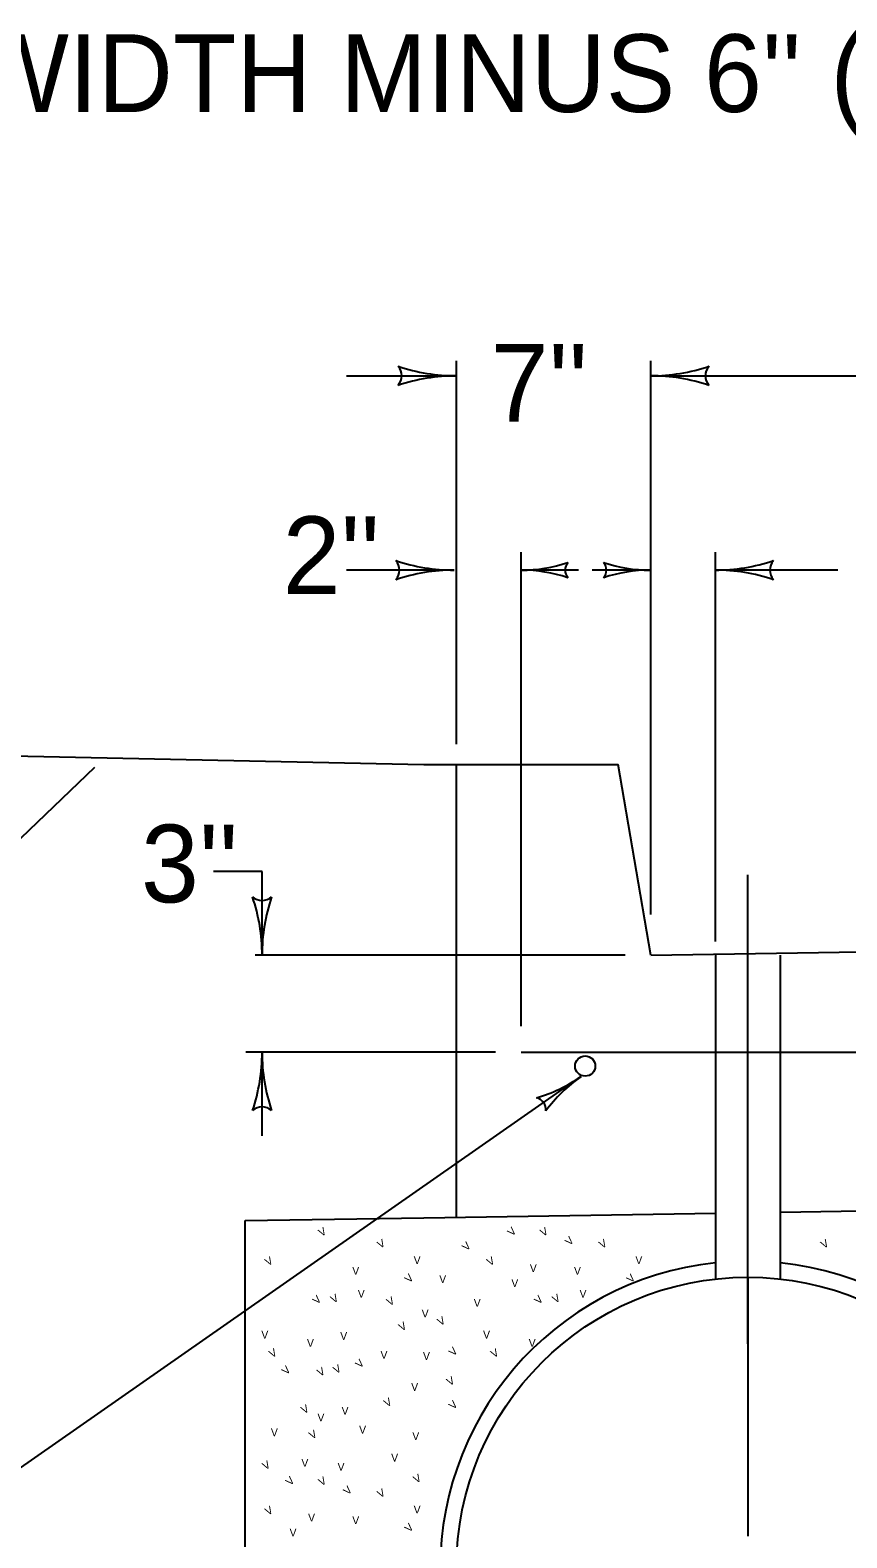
# Model space of a CAD drawing. Extents: x 1007 to 1035.5, y 1000.5 to 1021.5.
# Drawn here: x 1022.181 to 1024.283, y 1003.509 to 1007.389 of the extents above; entities that cross this region are included whole.
import ezdxf

# ---------------------------------------------------------------- set-up
doc = ezdxf.new("R2010")
doc.units = 0
for name, color, linetype in [('Level 1', 7, 'Continuous'), ('Level 2', 7, 'Continuous'), ('Level 5', 7, 'Continuous')]:
    doc.layers.add(name, color=color, linetype=linetype)

msp = doc.modelspace()

# ---------------------------------------------------------------- linework, layer by layer
at = {"layer": 'Level 1'}
for p, q in [((1023.2782, 1005.5511), (1023.2782, 1006.5378)), ((1023.7782, 1005.1133), (1023.7782, 1006.5378)), ((1022.9952, 1006.4993), (1023.2782, 1006.4993)), ((1023.4448, 1005.4987), (1023.4448, 1006.0451)), ((1023.9448, 1005.0436), (1023.9448, 1006.0451)), ((1023.2723, 1005.9993), (1022.9952, 1005.9993)), ((1023.5922, 1005.9993), (1023.4453, 1005.9993)), ((1023.777, 1005.9993), (1023.6278, 1005.9993)), ((1024.2598, 1005.9993), (1023.9476, 1005.9993)), ((1020.1962, 1005.5618), (1023.1948, 1005.4993)), ((1022.3467, 1005.4914), (1021.9858, 1005.1453)), ((1023.1948, 1005.4993), (1023.6948, 1005.4993)), ((1023.2782, 1004.3326), (1023.2782, 1005.4993)), ((1023.4448, 1004.8258), (1023.4448, 1005.4987)), ((1023.7782, 1005.0085), (1023.6948, 1005.4993)), ((1024.0282, 1004.0085), (1024.0282, 1005.2152)), ((1023.7782, 1005.0085), (1027.0179, 1005.0593)), ((1023.9448, 1005.0085), (1023.9448, 1004.1752)), ((1024.1115, 1005.0085), (1024.1115, 1004.1752)), ((1023.4448, 1004.7585), (1025.4448, 1004.7585)), ((1022.0348, 1003.6043), (1023.5988, 1004.696)), ((1024.1128, 1004.347), (1025.7782, 1004.3731)), ((1022.7346, 1004.3253), (1023.1948, 1004.3326)), ((1022.7346, 1002.1382), (1022.7346, 1004.3253)), ((1023.1948, 1004.3326), (1023.9461, 1004.3443)), ((1024.0282, 1004.1798), (1024.0282, 1003.5131))]:
    msp.add_line(p, q, dxfattribs=at)
for centre, radius in [((1023.6096, 1004.723), 0.026), ((1024.0282, 1003.4298), 0.75)]:
    msp.add_circle(centre, radius, dxfattribs=at)
for centre, radius, start, end in [((1023.3751, 1005.0166), 0.3909, 286.2606, 304.9074), ((1023.8226, 1004.3754), 0.3909, 124.9135, 143.5823), ((1023.8226, 1004.3754), 0.3909, 124.9013, 124.9135), ((1023.4769, 1004.611), 0.0313, 353.6881, 75.8048), ((1024.0282, 1003.4298), 0.7917, 96.0431, 83.9575)]:
    msp.add_arc(centre, radius, start, end, dxfattribs=at)
at = {"layer": 'Level 5'}
for p, q in [((1023.7782, 1006.4993), (1024.3883, 1006.4993)), ((1022.7782, 1005.2237), (1022.6532, 1005.2237)), ((1022.7782, 1005.0085), (1022.7782, 1005.2237)), ((1023.7123, 1005.0085), (1022.76, 1005.0085)), ((1023.3788, 1004.7585), (1022.7368, 1004.7585)), ((1022.7782, 1004.5433), (1022.7782, 1004.7585))]:
    msp.add_line(p, q, dxfattribs=at)
for centre, radius, start, end in [((1023.0999, 1006.4993), 0.0375, 318.7746, 40.8913), ((1023.2782, 1006.0305), 0.4687, 90, 108.6688), ((1023.2782, 1006.968), 0.4687, 251.3472, 269.9939), ((1023.2782, 1006.0305), 0.4687, 89.9878, 90), ((1023.7782, 1006.968), 0.4688, 269.9878, 270), ((1023.7782, 1006.968), 0.4688, 270, 288.6688), ((1023.7782, 1006.0305), 0.4688, 71.3472, 89.9939), ((1023.9564, 1006.4992), 0.0375, 138.7746, 220.8913), ((1023.0941, 1005.9993), 0.0375, 318.7746, 40.8913), ((1023.2723, 1005.5305), 0.4687, 90, 108.6688), ((1023.2723, 1006.468), 0.4687, 251.3472, 269.9939), ((1023.2723, 1005.5305), 0.4687, 89.9878, 90), ((1023.4453, 1006.3742), 0.375, 270, 288.6688), ((1023.4453, 1006.3742), 0.375, 269.9878, 270), ((1023.4453, 1005.6243), 0.375, 71.3472, 89.9939), ((1023.5879, 1005.9992), 0.03, 138.7746, 220.8913), ((1023.6344, 1005.9993), 0.03, 318.7746, 40.8913), ((1023.777, 1005.6243), 0.375, 90, 108.6688), ((1023.777, 1006.3742), 0.375, 251.3472, 269.9939), ((1023.777, 1005.6243), 0.375, 89.9878, 90), ((1023.944, 1006.468), 0.4688, 269.9878, 270), ((1023.944, 1006.468), 0.4688, 270, 288.6688), ((1023.944, 1005.5305), 0.4688, 71.3472, 89.9939), ((1024.1222, 1005.9992), 0.0375, 138.7746, 220.8913), ((1022.7782, 1005.1867), 0.0375, 228.7746, 310.8913), ((1022.3094, 1005.0085), 0.4688, 0, 18.6688), ((1023.2469, 1005.0085), 0.4688, 161.3472, 179.9939), ((1022.3094, 1005.0085), 0.4688, 359.9878, 0), ((1022.3094, 1004.7585), 0.4688, 341.3472, 359.9939), ((1023.2469, 1004.7585), 0.4688, 179.9878, 180), ((1023.2469, 1004.7585), 0.4688, 180, 198.6688), ((1022.7781, 1004.5803), 0.0375, 48.7746, 130.8913)]:
    msp.add_arc(centre, radius, start, end, dxfattribs=at)

# ---------------------------------------------------------------- texts
at = {"layer": 'Level 1'}
for s, p in [("WIDTH MINUS 6'' (4'-6'' MAX. LENGTH)", (1022.0287, 1007.1781)), ("7''", (1023.3663, 1006.3813)), ("2''", (1022.8311, 1005.9375)), ("3''", (1022.4667, 1005.1443))]:
    msp.add_text(s, height=0.2, dxfattribs=at).set_placement(p)
at = {"layer": 'Level 2'}
for rotation, p in [(29.9221, (1022.9304, 1004.2834)), (45, (1023.4216, 1004.2837)), (29.9221, (1023.501, 1004.2834)), (45, (1023.5697, 1004.2596)), (29.9221, (1023.0818, 1004.2525)), (45, (1023.3048, 1004.2458)), (29.9221, (1023.6524, 1004.2525)), (29.9221, (1024.223, 1004.2525)), (29.9221, (1022.793, 1004.2078)), (29.9221, (1023.3636, 1004.2078)), (45, (1023.1571, 1004.1634)), (45, (1023.7277, 1004.1634)), (45, (1022.9198, 1004.1084)), (29.9221, (1022.9616, 1004.1117)), (29.9221, (1023.1059, 1004.1048)), (45, (1023.4903, 1004.1084)), (29.9221, (1023.5322, 1004.1117)), (29.9221, (1023.1368, 1004.0401)), (29.9221, (1023.2365, 1004.0538)), (29.9221, (1022.8033, 1003.9713)), (45, (1023.2705, 1003.9751)), (29.9221, (1023.3739, 1003.9713)), (45, (1022.8408, 1003.9269)), (29.9221, (1022.927, 1003.9233)), (29.9221, (1022.9685, 1003.9302)), (45, (1023.03, 1003.9442)), (29.9221, (1023.2605, 1003.8993)), (29.9221, (1023.099, 1003.8443)), (45, (1023.2705, 1003.8377)), (29.9221, (1022.8858, 1003.8271)), (29.9221, (1022.9063, 1003.7618)), (29.9221, (1022.7861, 1003.6828)), (45, (1022.851, 1003.6418)), (29.9221, (1022.9304, 1003.6416)), (29.9221, (1023.1746, 1003.6484)), (45, (1022.9991, 1003.6178)), (29.9221, (1023.0818, 1003.6107)), (29.9221, (1022.793, 1003.566)), (45, (1023.1571, 1003.5216))]:
    msp.add_text('V', height=0.02, rotation=rotation, dxfattribs=at).set_placement(p)
for p in [(1023.1683, 1004.2137), (1023.4672, 1004.1931), (1023.7388, 1004.2137), (1023.0103, 1004.1863), (1023.2341, 1004.165), (1023.4196, 1004.1547), (1023.5808, 1004.1863), (1023.0245, 1004.1272), (1023.5951, 1004.1272), (1023.1889, 1004.0763), (1023.3229, 1004.1038), (1022.7763, 1004.0219), (1022.8937, 1004.0007), (1022.9793, 1004.0185), (1023.3469, 1004.0219), (1023.4643, 1004.0007), (1023.0829, 1003.9698), (1023.1923, 1003.9669), (1023.1619, 1003.8873), (1022.9207, 1003.8089), (1022.9828, 1003.8261), (1022.8009, 1003.7705), (1023.0279, 1003.7774), (1023.1648, 1003.7608), (1022.8794, 1003.6921), (1023.1104, 1003.7053), (1022.9725, 1003.6818), (1023.1683, 1003.5718), (1022.8966, 1003.5513), (1023.0103, 1003.5444), (1022.849, 1003.5128)]:
    msp.add_text('V', height=0.02, dxfattribs=at).set_placement(p)

doc.saveas('drawing.dxf')
